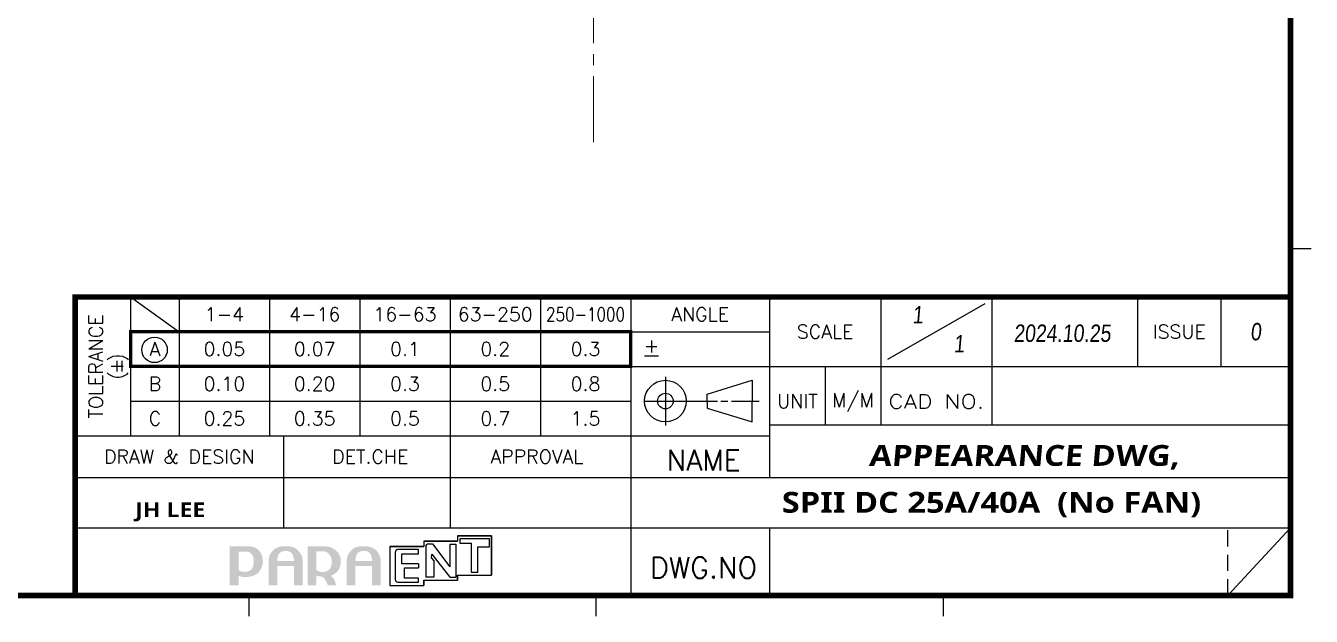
# Model space of a CAD drawing. Header units: millimetres. Extents: x 509 to 2357, y -197 to 647.
# Drawn here: x 2171.1 to 2356.2, y 260.8 to 345.8 of the extents above; entities that cross this region are included whole.
import ezdxf
from ezdxf.enums import TextEntityAlignment as Align

# ---------------------------------------------------------------- set-up
doc = ezdxf.new("R2010")
doc.units = ezdxf.units.MM
for name, pattern in [('CENTER', [17.8, 10.75, -2.35, 2.35, -2.35]), ('CENTER2', [28.575, 19.05, -3.175, 3.175, -3.175]), ('HIDDEN', [3.525, 2.35, -1.175])]:
    doc.linetypes.add(name, pattern=pattern)
doc.layers.get('0').update_dxf_attribs({"linetype": 'CONTINUOUS'})
doc.layers.add('3', color=112, linetype='CENTER', lineweight=15)
doc.styles.add('N', font='malgunbd.ttf')
doc.styles.add('OMI-1', font='arial.ttf', dxfattribs={"oblique": 1, "height": 3})
doc.styles.add('SIM', font='simplex')

# ---------------------------------------------------------------- blocks, each defined once
blk = doc.blocks.new('L1')
at = {"const_width": 0.3}
blk.add_lwpolyline([(0, 10), (0, 5), (72, 5), (72, 10), (0, 10)], dxfattribs=at)
blk.add_circle((3.44, 7.38), 1.84)

msp = doc.modelspace()

# ---------------------------------------------------------------- hatches: boundary and pattern name
h = msp.add_hatch(color=256)
edge = h.paths.add_edge_path()
edge.add_spline(control_points=[(2203.62, 267.56), (2203.41, 267.32), (2203.1, 267.16), (2202.61, 267.16), (2202.5, 267.16), (2202.34, 267.17), (2202.13, 267.22), (2201.92, 267.26), (2201.81, 267.37), (2201.76, 267.42), (2201.76, 267.5), (2201.76, 269.95), (2201.76, 270.09), (2201.9, 270.09), (2202.67, 270.09), (2202.67, 270.09), (2203.11, 270.09), (2203.4, 269.97), (2203.62, 269.73), (2203.84, 269.48), (2203.91, 269.06), (2203.91, 268.69), (2203.91, 268.31), (2203.84, 267.8), (2203.62, 267.56)], knot_values=[0, 0, 0, 0, 1, 1, 1, 2, 2, 2, 3, 3, 3, 4, 4, 4, 5, 5, 5, 6, 6, 6, 7, 7, 7, 8, 8, 8, 8], degree=3, periodic=0)
edge = h.paths.add_edge_path(flags=16)
edge.add_spline(control_points=[(2202.71, 270.86), (2202.71, 270.86), (2200.63, 270.86), (2200.63, 270.86), (2200.63, 270.86), (2200.44, 270.86), (2200.44, 270.86), (2200.44, 270.86), (2200.44, 265.2), (2200.44, 265.2), (2200.44, 265.2), (2201.76, 265.2), (2201.76, 265.2), (2201.76, 265.2), (2201.76, 266.38), (2201.76, 266.57), (2201.89, 266.53), (2202.07, 266.44), (2202.67, 266.42), (2203.3, 266.4), (2204.23, 266.61), (2204.64, 267.1), (2205.03, 267.59), (2205.23, 268.12), (2205.23, 268.68), (2205.23, 269.34), (2205.01, 269.9), (2204.56, 270.34), (2204.12, 270.79), (2203.49, 270.86), (2202.71, 270.86)], knot_values=[0, 0, 0, 0, 1, 1, 1, 2, 2, 2, 3, 3, 3, 4, 4, 4, 5, 5, 5, 6, 6, 6, 7, 7, 7, 8, 8, 8, 9, 9, 9, 10, 10, 10, 10], degree=3, periodic=0)
h = msp.add_hatch(color=256)
edge = h.paths.add_edge_path()
edge.add_spline(control_points=[(2209.71, 268.72), (2209.56, 268.72), (2207.31, 268.72), (2207.3, 268.72), (2207.3, 268.72), (2207.3, 268.74), (2207.3, 268.74), (2207.3, 269.05), (2207.38, 269.58), (2207.57, 269.8), (2207.75, 270), (2208.07, 270.18), (2208.48, 270.18), (2208.9, 270.18), (2209.18, 270.05), (2209.39, 269.84), (2209.59, 269.64), (2209.71, 269.05), (2209.71, 268.74), (2209.71, 268.74), (2209.71, 268.72), (2209.71, 268.72)], knot_values=[0, 0, 0, 0, 1, 1, 1, 2, 2, 2, 3, 3, 3, 4, 4, 4, 5, 5, 5, 6, 6, 6, 7, 7, 7, 7], degree=3, periodic=0)
edge = h.paths.add_edge_path(flags=16)
edge.add_spline(control_points=[(2208.48, 270.86), (2207.59, 270.86), (2207.01, 270.63), (2206.63, 270.17), (2206.25, 269.73), (2206.06, 269.35), (2206.06, 268.82), (2206.06, 268.82), (2206.06, 265.2), (2206.06, 265.2), (2206.06, 265.2), (2207.3, 265.2), (2207.3, 265.2), (2207.3, 265.2), (2207.3, 266.9), (2207.3, 268), (2207.31, 268), (2209.56, 268), (2209.71, 268), (2209.71, 267.85), (2209.71, 265.2), (2209.71, 265.2), (2209.71, 265.2), (2210.94, 265.2), (2210.94, 265.2), (2210.94, 265.2), (2210.94, 268.82), (2210.94, 268.82), (2210.94, 269.35), (2210.75, 269.73), (2210.37, 270.17), (2209.99, 270.63), (2209.38, 270.86), (2208.48, 270.86)], knot_values=[0, 0, 0, 0, 1, 1, 1, 2, 2, 2, 3, 3, 3, 4, 4, 4, 5, 5, 5, 6, 6, 6, 7, 7, 7, 8, 8, 8, 9, 9, 9, 10, 10, 10, 11, 11, 11, 11], degree=3, periodic=0)
h = msp.add_hatch(color=256)
edge = h.paths.add_edge_path()
edge.add_spline(control_points=[(2214.81, 267.5), (2214.55, 267.26), (2214.24, 267.14), (2213.8, 267.14), (2213.68, 267.14), (2213.52, 267.16), (2213.38, 267.21), (2213.24, 267.26), (2212.97, 267.4), (2212.93, 267.44), (2212.93, 267.52), (2212.93, 269.99), (2212.93, 270.13), (2213.07, 270.13), (2213.92, 270.13), (2213.92, 270.13), (2214.31, 270.13), (2214.54, 269.93), (2214.79, 269.68), (2215.04, 269.42), (2215.16, 269.01), (2215.16, 268.66), (2215.16, 268.28), (2215.07, 267.74), (2214.81, 267.5)], knot_values=[0, 0, 0, 0, 1, 1, 1, 2, 2, 2, 3, 3, 3, 4, 4, 4, 5, 5, 5, 6, 6, 6, 7, 7, 7, 8, 8, 8, 8], degree=3, periodic=0)
edge = h.paths.add_edge_path(flags=16)
edge.add_spline(control_points=[(2213.96, 270.86), (2213.96, 270.86), (2211.88, 270.86), (2211.88, 270.86), (2211.88, 270.86), (2211.69, 270.86), (2211.69, 270.86), (2211.69, 270.86), (2211.69, 265.2), (2211.69, 265.2), (2211.69, 265.2), (2212.93, 265.2), (2212.93, 265.2), (2212.93, 265.2), (2212.93, 266.43), (2212.93, 266.62), (2213.07, 266.57), (2213.21, 266.54), (2213.33, 266.52), (2213.33, 266.52), (2213.72, 266.46), (2213.81, 266.45), (2214.02, 266.31), (2214.19, 266.03), (2214.31, 265.84), (2214.44, 265.64), (2214.59, 265.2), (2214.59, 265.2), (2214.59, 265.2), (2215.79, 265.2), (2215.79, 265.2), (2215.79, 265.2), (2215.62, 265.87), (2215.46, 266.13), (2215.36, 266.29), (2215.21, 266.44), (2215.04, 266.6), (2215.4, 266.76), (2215.75, 266.98), (2216, 267.27), (2216.32, 267.66), (2216.44, 268.12), (2216.44, 268.65), (2216.44, 269.36), (2216.25, 269.78), (2215.79, 270.21), (2215.34, 270.64), (2214.72, 270.86), (2213.96, 270.86)], knot_values=[0, 0, 0, 0, 1, 1, 1, 2, 2, 2, 3, 3, 3, 4, 4, 4, 5, 5, 5, 6, 6, 6, 7, 7, 7, 8, 8, 8, 9, 9, 9, 10, 10, 10, 11, 11, 11, 12, 12, 12, 13, 13, 13, 14, 14, 14, 15, 15, 15, 16, 16, 16, 16], degree=3, periodic=0)
h = msp.add_hatch(color=256)
edge = h.paths.add_edge_path()
edge.add_spline(control_points=[(2220.96, 268.72), (2220.81, 268.72), (2218.56, 268.72), (2218.55, 268.72), (2218.55, 268.72), (2218.55, 268.74), (2218.55, 268.74), (2218.55, 269.05), (2218.63, 269.58), (2218.82, 269.8), (2219, 270), (2219.32, 270.18), (2219.73, 270.18), (2220.15, 270.18), (2220.43, 270.05), (2220.64, 269.84), (2220.84, 269.64), (2220.96, 269.05), (2220.96, 268.74), (2220.96, 268.74), (2220.96, 268.72), (2220.96, 268.72)], knot_values=[0, 0, 0, 0, 1, 1, 1, 2, 2, 2, 3, 3, 3, 4, 4, 4, 5, 5, 5, 6, 6, 6, 7, 7, 7, 7], degree=3, periodic=0)
edge = h.paths.add_edge_path(flags=16)
edge.add_spline(control_points=[(2219.73, 270.86), (2218.84, 270.86), (2218.26, 270.63), (2217.88, 270.17), (2217.5, 269.73), (2217.31, 269.35), (2217.31, 268.82), (2217.31, 268.82), (2217.31, 265.2), (2217.31, 265.2), (2217.31, 265.2), (2218.55, 265.2), (2218.55, 265.2), (2218.55, 265.2), (2218.55, 266.9), (2218.55, 268), (2218.56, 268), (2220.81, 268), (2220.96, 268), (2220.96, 267.85), (2220.96, 265.2), (2220.96, 265.2), (2220.96, 265.2), (2222.19, 265.2), (2222.19, 265.2), (2222.19, 265.2), (2222.19, 268.82), (2222.19, 268.82), (2222.19, 269.35), (2222, 269.73), (2221.62, 270.17), (2221.24, 270.63), (2220.63, 270.86), (2219.73, 270.86)], knot_values=[0, 0, 0, 0, 1, 1, 1, 2, 2, 2, 3, 3, 3, 4, 4, 4, 5, 5, 5, 6, 6, 6, 7, 7, 7, 8, 8, 8, 9, 9, 9, 10, 10, 10, 11, 11, 11, 11], degree=3, periodic=0)

# ---------------------------------------------------------------- linework, layer by layer
for p, q in [((2353.19, 313.76), (2356.19, 313.76)), ((2186.19, 306.76), (2193.19, 301.76)), ((2186.19, 306.76), (2186.19, 286.76)), ((2193.19, 306.76), (2193.19, 286.76)), ((2206.19, 306.76), (2206.19, 286.76)), ((2219.19, 306.76), (2219.19, 286.76)), ((2232.19, 306.76), (2232.19, 273.48)), ((2245.19, 306.76), (2245.19, 286.76)), ((2258.19, 306.76), (2258.19, 263.76)), ((2278.19, 306.76), (2278.19, 280.76)), ((2294.19, 306.76), (2294.19, 288.32)), ((2309.19, 305.76), (2295.19, 297.76)), ((2310.19, 306.76), (2310.19, 288.32)), ((2331.19, 306.76), (2331.19, 296.76)), ((2343.19, 296.76), (2343.19, 306.76)), ((2186.19, 301.76), (2278.19, 301.76)), ((2260.19, 298.26), (2262.19, 298.26)), ((2186.19, 296.76), (2353.19, 296.76)), ((2286.19, 296.76), (2286.19, 288.32)), ((2263.19, 295.26), (2263.19, 288.26)), ((2269.19, 292.76), (2275.69, 294.76)), ((2275.69, 294.76), (2275.69, 291.76)), ((2269.19, 291.76), (2269.19, 292.76)), ((2186.19, 291.76), (2258.19, 291.76)), ((2260.19, 291.76), (2270.69, 291.76)), ((2269.19, 291.76), (2269.19, 290.76)), ((2269.19, 290.76), (2275.69, 288.76)), ((2271.19, 291.76), (2272.19, 291.76)), ((2272.69, 291.76), (2276.69, 291.76)), ((2275.69, 288.76), (2275.69, 291.76)), ((2278.19, 288.32), (2353.19, 288.32)), ((2178.19, 286.76), (2278.19, 286.76)), ((2208.19, 286.76), (2208.19, 273.48)), ((2178.19, 280.76), (2258.19, 280.76)), ((2258.19, 280.76), (2353.19, 280.76)), ((2178.19, 273.48), (2353.19, 273.48)), ((2238.14, 272.33), (2233.27, 272.33)), ((2233.27, 272.33), (2233.27, 271.58)), ((2238.14, 266.7), (2238.14, 272.33)), ((2278.19, 273.48), (2278.19, 263.76)), ((2344.19, 263.76), (2353.19, 273.48)), ((2228.39, 270.83), (2223.52, 270.83)), ((2223.52, 270.83), (2223.52, 265.2)), ((2227.63, 270.36), (2224.68, 270.36)), ((2227.63, 269.77), (2227.63, 270.36)), ((2233.27, 271.58), (2228.39, 271.58)), ((2228.39, 271.58), (2228.39, 270.83)), ((2228.68, 270.8), (2228.68, 266.4)), ((2229.08, 271.2), (2229.65, 271.21)), ((2229.65, 271.21), (2232.14, 267.9)), ((2232.14, 271.13), (2232.99, 271.13)), ((2232.14, 271.13), (2232.14, 267.9)), ((2232.99, 271.13), (2232.99, 266.4)), ((2237.85, 271.91), (2233.57, 271.91)), ((2233.57, 271.91), (2233.57, 271.31)), ((2233.57, 271.31), (2235.2, 271.3)), ((2235.2, 271.3), (2235.21, 267.12)), ((2236.2, 267.12), (2236.2, 270.75)), ((2236.2, 270.75), (2237.85, 270.75)), ((2237.85, 270.75), (2237.85, 271.91)), ((2224.28, 269.96), (2224.28, 266.08)), ((2225.23, 268.31), (2225.23, 269.77)), ((2225.23, 269.77), (2227.63, 269.77)), ((2229.53, 269.11), (2229.54, 269.72)), ((2229.53, 269.11), (2229.84, 268.73)), ((2229.54, 269.72), (2232.13, 266.39)), ((2229.84, 268.73), (2229.85, 266.4)), ((2227.63, 268.31), (2225.23, 268.31)), ((2225.62, 266.27), (2225.62, 267.72)), ((2225.62, 267.72), (2227.63, 267.72)), ((2227.63, 268.31), (2227.63, 267.72)), ((2233.27, 265.95), (2233.27, 266.7)), ((2233.27, 266.7), (2238.14, 266.7)), ((2235.21, 267.12), (2236.2, 267.12)), ((2223.52, 265.2), (2228.39, 265.2)), ((2224.68, 265.68), (2227.63, 265.68)), ((2227.63, 266.27), (2225.62, 266.27)), ((2227.63, 265.68), (2227.63, 266.27)), ((2228.39, 265.2), (2228.39, 265.95)), ((2228.39, 265.95), (2233.27, 265.95)), ((2229.85, 266.4), (2228.68, 266.4)), ((2232.13, 266.39), (2232.99, 266.4)), ((2203.19, 263.76), (2203.19, 260.76)), ((2253.19, 263.76), (2253.19, 260.76)), ((2303.19, 263.76), (2303.19, 260.76))]:
    msp.add_line(p, q)
at = {"color": 3}
for p, q in [((2233.27, 272.33), (2233.27, 271.58)), ((2233.27, 272.33), (2238.14, 272.33)), ((2238.14, 272.33), (2238.14, 266.7)), ((2223.52, 270.83), (2223.52, 265.2)), ((2223.52, 270.83), (2228.39, 270.83)), ((2228.39, 271.58), (2228.39, 270.83)), ((2228.39, 271.58), (2233.27, 271.58)), ((2233.27, 266.7), (2233.27, 265.95)), ((2233.27, 266.7), (2238.14, 266.7)), ((2223.52, 265.2), (2228.39, 265.2)), ((2228.39, 265.95), (2228.39, 265.2)), ((2228.39, 265.95), (2233.27, 265.95))]:
    msp.add_line(p, q, dxfattribs=at)
at = {"linetype": 'HIDDEN'}
msp.add_line((2344.19, 263.76), (2344.19, 273.48), dxfattribs=at)
at = {"const_width": 0.8}
msp.add_lwpolyline([(2353.19, 643.76), (1803.19, 643.76), (1803.19, 263.76), (2353.19, 263.76)], close=True, dxfattribs=at)
for points, const_width in [([(2353.19, 306.76), (2178.19, 306.76), (2178.19, 263.76)], 0.8), ([(2186.19, 301.76), (2186.19, 296.76), (2258.19, 296.76), (2258.19, 301.76), (2186.19, 301.76)], 0.5)]:
    msp.add_lwpolyline(points, dxfattribs=dict(const_width=const_width))
for radius in [3, 1.12]:
    msp.add_circle((2263.19, 291.76), radius)
for centre, start, end in [((2224.68, 269.96), 89.9532, 180.0946), ((2229.08, 270.8), 90.2374, 180), ((2224.68, 266.08), 180.0946, 270.0249)]:
    msp.add_arc(centre, 0.4, start, end)
at = {"layer": '3', "linetype": 'CENTER2', "ltscale": 0.5}
msp.add_line((2252.85, 329.05), (2252.85, 537.48), dxfattribs=at)

# ---------------------------------------------------------------- block references
msp.add_blockref('L1', (2186.19, 291.76))

# ---------------------------------------------------------------- texts
at = {"oblique": 5}
for s, height, style, width, p in [('1', 2.5, 'OMI-1', 0.8, (2298.74, 302.94)), ('1', 2.5, 'OMI-1', 0.8, (2304.69, 298.77)), ('APPEARANCE DWG,', 3, 'N', 1.2, (2292.47, 282.43))]:
    msp.add_text(s, height=height, dxfattribs=dict(at, style=style, width=width)).set_placement(p)
at = {"style": 'SIM'}
for s, p in [('TOLERANCE', (2182.19, 296.76)), ('( )', (2185.19, 296.76)), ('-', (2185.83, 296.78))]:
    msp.add_text(s, height=2, rotation=90, dxfattribs=at).set_placement(p, align=Align.CENTER)
for s, height, p in [('1-4', 2, (2199.69, 304.26)), ('4-16', 2, (2212.69, 304.26)), ('16-63', 2, (2225.69, 304.26)), ('63-250', 2, (2238.69, 304.26)), ('ANGLE', 2, (2268.19, 304.26)), ('SCALE', 2, (2286.19, 301.76)), ('ISSUE', 2, (2337.19, 301.76)), ('A', 2, (2189.69, 299.26)), ('0.05', 2, (2199.69, 299.26)), ('0.07', 2, (2212.69, 299.26)), ('0.1', 2, (2225.69, 299.26)), ('0.2', 2, (2238.69, 299.26)), ('0.3', 2, (2251.69, 299.26)), ('B', 2, (2189.69, 294.26)), ('0.10', 2, (2199.69, 294.26)), ('0.20', 2, (2212.69, 294.26)), ('0.3', 2, (2225.69, 294.26)), ('0.5', 2, (2238.69, 294.26)), ('0.8', 2, (2251.69, 294.26)), ('UNIT', 2, (2282.19, 291.76)), ('M/M', 2, (2290.19, 291.76)), ('C', 2, (2189.69, 289.26)), ('0.25', 2, (2199.69, 289.26)), ('0.35', 2, (2212.69, 289.26)), ('0.5', 2, (2225.69, 289.26)), ('0.7', 2, (2238.69, 289.26)), ('1.5', 2, (2251.69, 289.26)), ('DRAW & DESIGN', 2, (2193.19, 283.76)), ('DET.CHE', 2, (2220.69, 283.76)), ('APPROVAL', 2, (2244.69, 283.76)), ('NAME', 3, (2268.69, 283.26)), ('DWG.NO', 3, (2268.69, 267.76))]:
    msp.add_text(s, height=height, dxfattribs=at).set_placement(p, align=Align.MIDDLE)
at = {"style": 'SIM', "width": 0.8}
msp.add_text('250-1000', height=2, dxfattribs=at).set_placement((2251.69, 304.26), align=Align.MIDDLE)
at = {"style": 'OMI-1', "oblique": 5, "width": 0.8}
for s, p in [('2024.10.25', (2320.33, 301.54)), ('0', (2348.19, 301.76))]:
    msp.add_text(s, height=2.5, dxfattribs=at).set_placement(p, align=Align.MIDDLE_CENTER)
at = {"style": 'SIM'}
msp.add_text('+', height=2, dxfattribs=at).set_placement((2261.19, 298.76), align=Align.CENTER)
msp.add_text('+', height=2, rotation=90, dxfattribs=at).set_placement((2184.09, 296.78), align=Align.MIDDLE)
at = {"style": 'SIM', "width": 1.123032}
msp.add_text('CAD NO.', height=2, dxfattribs=at).set_placement((2295.29, 290.7), (2309.08, 290.7), align=Align.FIT)
at = {"style": 'N', "width": 1.2}
for s, height, p in [('SPII DC 25A/40A  (No FAN)', 3, (2279.95, 275.68)), ('JH LEE', 2.121, (2186.85, 275.04))]:
    msp.add_text(s, height=height, dxfattribs=at).set_placement(p)

doc.saveas('drawing.dxf')
